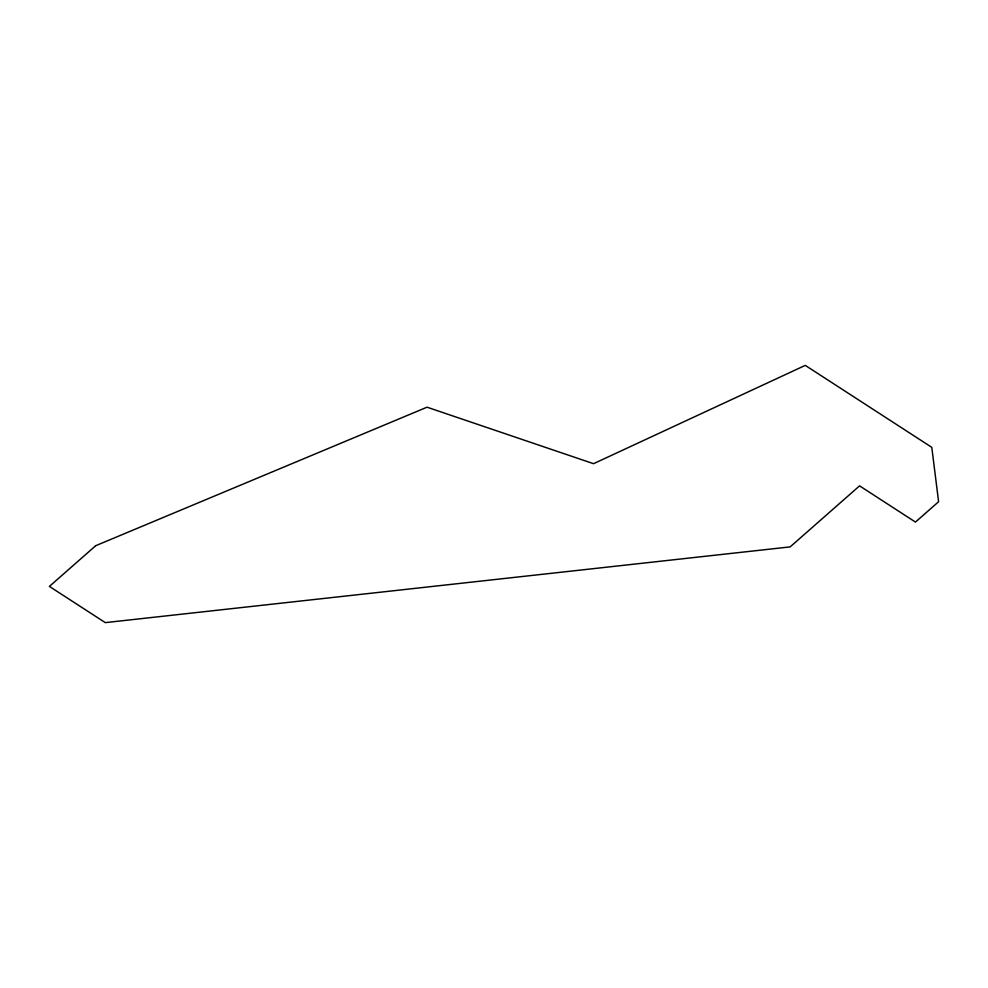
<?xml version="1.0" encoding="UTF-8"?>
<svg xmlns="http://www.w3.org/2000/svg" width="988" height="988" viewBox="0 0 988 988"><rect width="100%" height="100%" fill="white"/><g stroke="black" fill="none" stroke-linecap="round" stroke-linejoin="round"><path stroke-width="1.48" d="M95.675 545.722L49.4 586.415L105.296 622.625L790.153 546.895L859.572 485.861L915.456 522.072L938.6 501.731L931.795 447.354L805.269 365.375L593.553 463.693L427.038 407.192L95.675 545.722"/></g></svg>
